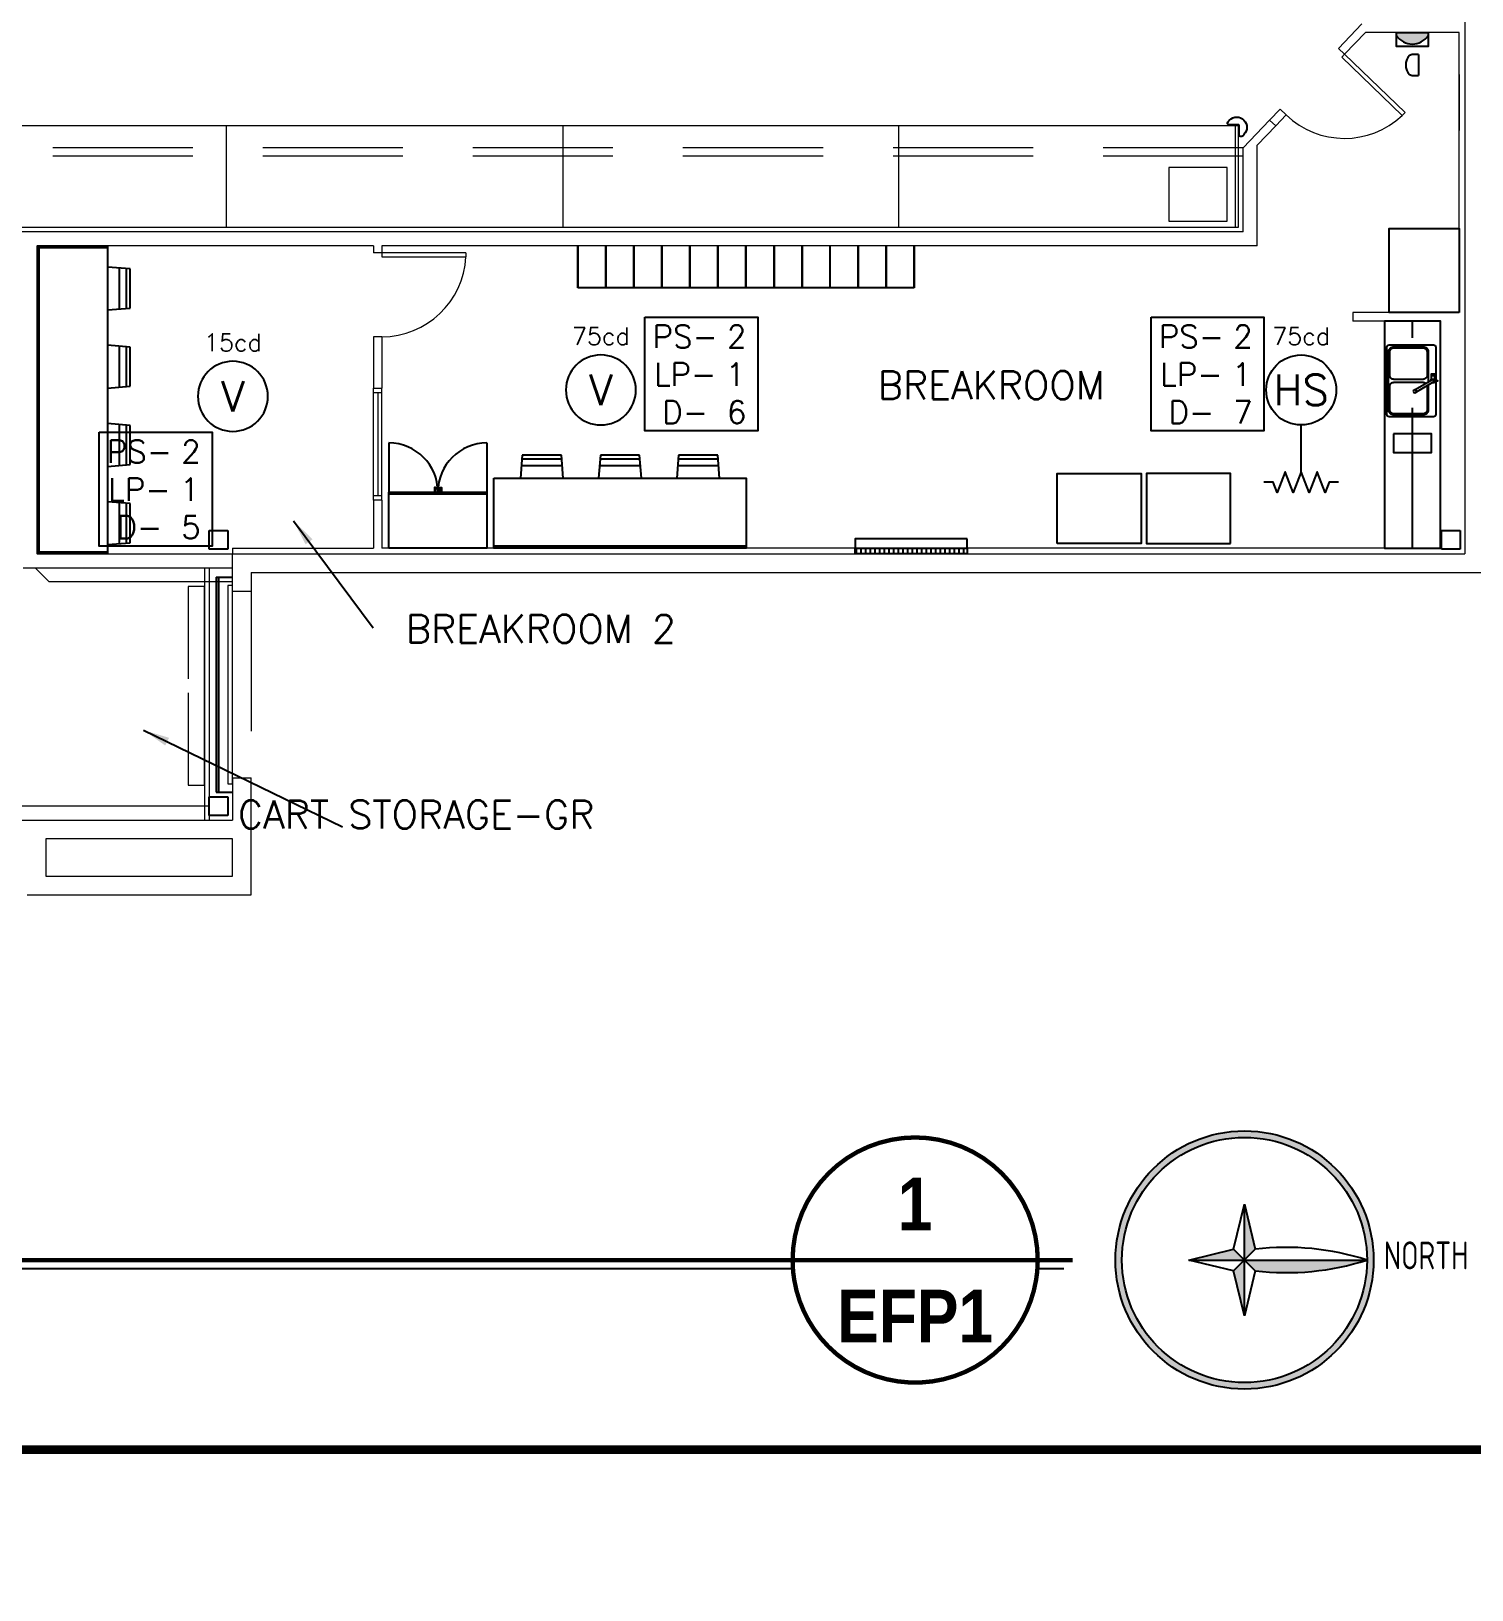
# Model space of a CAD drawing. Header units: inches. Extents: x 0 to 5040, y 0 to 3600.
# Drawn here: x 3946 to 4564, y 0 to 668 of the extents above; entities that cross this region are included whole.
import ezdxf
from ezdxf.enums import TextEntityAlignment as Align

# ---------------------------------------------------------------- set-up
doc = ezdxf.new("R2010")
doc.units = ezdxf.units.IN
doc.header["$LTSCALE"] = 240
doc.header["$MEASUREMENT"] = 0
for name, pattern in [('HIDDEN2', [0.1875, 0.125, -0.0625]), ('XBORDER$0$tb 30x42$0$TB$0$DOT2', [0.125, 0, -0.125]), ('XFLOOR$0$base-fp$0$DASHED', [0.75, 0.5, -0.25]), ('XFLOOR$0$base-fp$0$DASHED2', [0.375, 0.25, -0.125]), ('XFLOOR$0$base-fp$0$DIVIDE2', [0.625, 0.25, -0.125, 0, -0.125, 0, -0.125]), ('XFLOOR$0$base-fp$0$HIDDEN', [0.375, 0.25, -0.125])]:
    doc.linetypes.add(name, pattern=pattern)
doc.layers.get('0').update_dxf_attribs({"linetype": 'CONTINUOUS'})
for name, color, linetype in [('A010-001$0$G-ANNO-SYMB', 3, 'CONTINUOUS'), ('LEADER', 4, 'CONTINUOUS'), ('NOTIFICATION', 6, 'CONTINUOUS'), ('TEXT', 4, 'CONTINUOUS'), ('XBORDER$0$tb 30x42$0$g-anno-symb', 3, 'CONTINUOUS'), ('XFLOOR$0$base-fp$0$A-REFR-GARD', 8, 'CONTINUOUS'), ('XFLOOR$0$base-fp$0$G-ANNO-PATT', 8, 'CONTINUOUS'), ('XFLOOR$0$base-fp$0$S-COLS_EXST', 8, 'CONTINUOUS')]:
    doc.layers.add(name, color=color, linetype=linetype)
for name, color, linetype, lineweight in [('XFLOOR$0$base-fp$0$A-CURB-INTR_EXST', 8, 'CONTINUOUS', 18), ('XFLOOR$0$base-fp$0$A-DOOR-EXTR_EXST', 8, 'CONTINUOUS', 18), ('XFLOOR$0$base-fp$0$A-DOOR-INTR_EXST', 8, 'CONTINUOUS', 18), ('XFLOOR$0$base-fp$0$A-EQPM-INTR', 8, 'CONTINUOUS', 25), ('XFLOOR$0$base-fp$0$A-EQPM-INTR_EXST', 8, 'CONTINUOUS', 18), ('XFLOOR$0$base-fp$0$A-EQPM-INTR_RELO', 8, 'CONTINUOUS', 25), ('XFLOOR$0$base-fp$0$A-EQPM-REFR_EXST', 8, 'CONTINUOUS', 18), ('XFLOOR$0$base-fp$0$A-FLOR-CMIL', 8, 'CONTINUOUS', 25), ('XFLOOR$0$base-fp$0$A-FLOR-PFIX', 8, 'CONTINUOUS', 25), ('XFLOOR$0$base-fp$0$A-GLAZ-INTR_EXST', 8, 'CONTINUOUS', 18), ('XFLOOR$0$base-fp$0$A-SOFF-EXTR_EXST', 8, 'XFLOOR$0$base-fp$0$HIDDEN', 18), ('XFLOOR$0$base-fp$0$A-SOFF-INTR_EXST', 8, 'XFLOOR$0$base-fp$0$HIDDEN', 18), ('XFLOOR$0$base-fp$0$A-WALL-EXTR_EXST', 8, 'CONTINUOUS', 18), ('XFLOOR$0$base-fp$0$A-WALL-INTR_EXST', 8, 'CONTINUOUS', 18), ('XFLOOR$0$base-fp$0$G-ANNO-TEXT', 8, 'CONTINUOUS', 25)]:
    doc.layers.add(name, color=color, linetype=linetype, lineweight=lineweight)
doc.styles.add('A010-001$0$SIMPLEX', font='simplex.shx')
doc.styles.add('ARCHSTYL', font='ARCHSTYL.SHX', dxfattribs={"width": 0.85})
doc.styles.add('HELVBOLD', font='helvbold.shx', dxfattribs={"width": 0.9})
doc.styles.add('NORMAL', font='romans.shx')
doc.styles.add('ROMANS', font='romans.shx', dxfattribs={"width": 0.9})
doc.styles.add('XFLOOR$0$base-fp$0$SIMPLEX', font='simplex.shx')
doc.dimstyles.new('A010-001$0$WDS-DIMSTYLE$7', dxfattribs={"dimscale": 120, "dimtxt": 0.09375, "dimasz": 0.09375, "dimexe": 0.09375, "dimexo": 0.0625, "dimgap": 0.09375, "dimtad": 1, "dimzin": 11, "dimdsep": 46, "dimtxsty": 'A010-001$0$SIMPLEX', "dimcen": 0, "dimdle": 0.09375, "dimclrd": 1, "dimclre": 1, "dimclrt": 256, "dimadec": 0, "dimazin": 0, "dimtfac": 1, "dimtmove": 0, "dimatfit": 3, "dimfxl": 1, "dimtolj": 1, "dimtzin": 2, "dimarcsym": 0})

# ---------------------------------------------------------------- blocks, each defined once
blk = doc.blocks.new('TITLE2')
at = {"layer": 'TEXT', "linetype": 'Continuous', "const_width": 0.0156}
blk.add_lwpolyline([(0.4317, -0.0709, 0.040722), (0.4375, 0, 1), (-0.4375, 0, 0.040722), (-0.4317, -0.0709, 0.156024), (-0.3104, -0.3083, 0.416263), (0.3104, -0.3083, 0.156024)], format="xyb", close=True, dxfattribs=at)
at = {"layer": 'TEXT', "style": 'HELVBOLD', "width": 0.85}
for tag, p in [('DET', (0, 0.2)), ('SHEET', (0, -0.2))]:
    blk.add_attdef(tag, text='', height=0.1875, dxfattribs=at).set_placement(p, align=Align.MIDDLE)
blk = doc.blocks.new('XBORDER')
at = {"layer": 'XBORDER$0$tb 30x42$0$g-anno-symb', "linetype": 'XBORDER$0$tb 30x42$0$TB$0$DOT2'}
blk.add_lwpolyline([(0, 0), (42, 0), (42, 30), (0, 30)], close=True, dxfattribs=at)
at = {"layer": 'XBORDER$0$tb 30x42$0$g-anno-symb', "color": 7, "const_width": 0.0312}
blk.add_lwpolyline([(39.25, 0.5), (39.25, 29.5), (1.25, 29.5), (1.25, 0.5)], close=True, dxfattribs=at)
blk = doc.blocks.new('XFLOOR$0$base-fp$0$TV')
blk.add_lwpolyline([(24, 0), (-24, 0), (-24, -4), (24, -4)], close=True)
blk = doc.blocks.new('XFLOOR$0$base-fp$0$TV-Bracket')
at = {"layer": 'XFLOOR$0$base-fp$0$G-ANNO-PATT'}
h = blk.add_hatch(dxfattribs=at)
h.set_pattern_fill('_USER', color=256, scale=2, angle=90, style=0, pattern_type=0)
h.set_pattern_definition([(90, (-60, 47.1575), (-2, 2e-15), [])])
h.paths.add_polyline_path([(-24, 3.63), (24, 3.63), (24, 1.13), (-24, 1.13)])
at = {"color": 0, "linetype": 'ByBlock', "lineweight": -2}
blk.add_lwpolyline([(24, 1.13), (-24, 1.13), (-24, 3.63), (24, 3.63)], close=True, dxfattribs=at)
blk.add_blockref('XFLOOR$0$base-fp$0$TV', (0, 7.63), dxfattribs=at)
blk = doc.blocks.new('XFLOOR$0$base-fp$0$BR SINK')
at = {"layer": 'XFLOOR$0$base-fp$0$A-FLOR-PFIX'}
for points in [[(-14.38, -21.75), (14.38, -21.75, 0.414214), (15.38, -20.75), (15.38, -1.75, 0.414214), (14.38, -0.75), (-14.38, -0.75, 0.414214), (-15.38, -1.75), (-15.38, -20.75, 0.414214)], [(2.38, -20.5), (12.38, -20.5, 0.414214), (14.12, -18.75), (14.12, -6.25, 0.414214), (12.38, -4.5), (2.38, -4.5, 0.414214), (0.62, -6.25), (0.62, -18.75, 0.414214)]]:
    blk.add_lwpolyline(points, format="xyb", close=True, dxfattribs=at)
for points in [[(-1.73, -4), (-12.38, -4, 0.414214), (-14.62, -6.25), (-14.62, -18.75, 0.414214), (-12.38, -21), (12.38, -21, 0.414214), (14.62, -18.75), (14.62, -6.25, 0.414214), (12.38, -4), (-0.58, -4)], [(-2.02, -4.5), (-12.38, -4.5, 0.414214), (-14.12, -6.25), (-14.12, -18.75, 0.414214), (-12.38, -20.5), (-2.38, -20.5, 0.414214), (-0.62, -18.75), (-0.62, -6.25, 0.202157), (-1.15, -5, 0.202157)], [(-4.67, -9.08), (-0.43, -1.75, -1), (0.43, -2.25), (-3.8, -9.58)]]:
    blk.add_lwpolyline(points, format="xyb", dxfattribs=at)
blk.add_lwpolyline([(0, -1.25), (2.87, -1.25), (2.87, -2.75), (0.14, -2.75)], dxfattribs=at)
for centre, radius in [((2.5, -2), 0.25), ((-4.47, -9.74), 0.688)]:
    blk.add_circle(centre, radius, dxfattribs=at)
for radius, start, end in [(0.938, 53.1301, 207.76905), (0.75, 281.81031, 198.18969), (0.938, 272.23095, 306.8699)]:
    blk.add_arc((0, -2), radius, start, end, dxfattribs=at)
blk.add_point((0, 0), dxfattribs=at)
blk = doc.blocks.new('XFLOOR$0$base-fp$0$Coffee maker')
blk.add_lwpolyline([(0, 0), (8, 0), (8, 16.2), (0, 16.2)], close=True)
blk = doc.blocks.new('XFLOOR$0$base-fp$0$A-REFR-CRNRP-P')
at = {"flags": 128}
blk.add_lwpolyline([(-0.03, 0.32, -0.442813), (0.32, 0), (0.32, -4.13, 0.391783), (0.79, -4.63), (0.99, -4.65, 0.227539), (1.96, -4.31), (2.4, -3.87), (2.41, -3.85), (2.41, -3.84), (2.4, -3.82), (2.37, -3.79, 0.996884), (-3.79, 2.36), (-3.82, 2.4), (-3.84, 2.41), (-3.85, 2.41), (-3.87, 2.4), (-4.31, 1.96, 0.227539), (-4.65, 0.99), (-4.63, 0.78, 0.391783), (-4.13, 0.32), (0.07, 0.32)], format="xyb", dxfattribs=at)
blk = doc.blocks.new('XFLOOR$0$base-fp$0$FLYTRAP-B')
blk.add_hatch(color=256).paths.add_polyline_path([(13.61, 1.37), (13.61, 0), (0, 0), (0, 1.37, -0.53108)])
blk.add_lwpolyline([(13.61, 0), (0, 0), (0, 6.09), (13.61, 6.09)], close=True)
blk.add_arc((6.81, -3.23), 8.21, 34.05627, 145.94373)
blk = doc.blocks.new('XFLOOR')
at = {"layer": 'XFLOOR$0$base-fp$0$A-CURB-INTR_EXST', "color": 8}
for p, q in [((2290.54, 370.21), (2284.54, 376.21)), ((2369.02, 370.21), (2290.54, 370.21)), ((2359.02, 274.21), (2199.52, 274.21))]:
    blk.add_line(p, q, dxfattribs=at)
at = {"layer": 'XFLOOR$0$base-fp$0$A-DOOR-EXTR_EXST', "color": 8}
for p, q in [((2367.02, 368.65), (2367.02, 283.64)), ((2369.02, 368.65), (2367.02, 368.65)), ((2369.02, 283.64), (2369.02, 368.65)), ((2367.02, 283.64), (2369.02, 283.64))]:
    blk.add_line(p, q, dxfattribs=at)
at = {"layer": 'XFLOOR$0$base-fp$0$A-DOOR-INTR_EXST', "color": 8}
for p, q in [((2845.4, 596.2), (2844.19, 594.94)), ((2870.14, 570.05), (2844.19, 594.94)), ((2871.38, 571.28), (2845.4, 596.2)), ((2870.14, 570.05), (2871.38, 571.28)), ((2433.05, 511.21), (2433.05, 509.46)), ((2469.01, 511.21), (2433.05, 511.21)), ((2433.05, 509.46), (2469.01, 509.46)), ((2469.01, 511.21), (2469.01, 509.46))]:
    blk.add_line(p, q, dxfattribs=at)
for centre, radius, start, end in [((2845.4, 596.2), 36, 226.19361, 313.40976), ((2433.04, 511.22), 36.01, 270.01788, 357.19646)]:
    blk.add_arc(centre, radius, start, end, dxfattribs=at)
at = {"layer": 'XFLOOR$0$base-fp$0$A-EQPM-INTR', "color": 8}
for p, q in [((2325.18, 504.26), (2315.43, 505.05)), ((2320.69, 487.14), (2320.69, 504.62)), ((2323.56, 487.37), (2323.56, 504.39)), ((2325.18, 487.5), (2325.18, 504.26)), ((2315.43, 486.71), (2325.18, 487.5)), ((2325.18, 470.76), (2315.43, 471.55)), ((2320.69, 453.64), (2320.69, 471.12)), ((2323.56, 453.87), (2323.56, 470.89)), ((2325.18, 454), (2325.18, 470.76)), ((2315.43, 453.21), (2325.18, 454)), ((2325.18, 437.26), (2315.43, 438.05)), ((2320.69, 420.14), (2320.69, 437.62)), ((2323.56, 420.37), (2323.56, 437.39)), ((2325.18, 420.5), (2325.18, 437.26)), ((2493.15, 424.46), (2492.37, 414.71)), ((2510.05, 422.85), (2493.02, 422.85)), ((2509.91, 424.46), (2493.15, 424.46)), ((2510.7, 414.71), (2509.91, 424.46)), ((2526.65, 424.46), (2525.87, 414.71)), ((2543.55, 422.85), (2526.52, 422.85)), ((2543.41, 424.46), (2526.65, 424.46)), ((2544.2, 414.71), (2543.41, 424.46)), ((2560.15, 424.46), (2559.37, 414.71)), ((2577.05, 422.85), (2560.02, 422.85)), ((2576.91, 424.46), (2560.15, 424.46)), ((2577.7, 414.71), (2576.91, 424.46)), ((2315.43, 419.71), (2325.18, 420.5)), ((2510.28, 419.98), (2492.79, 419.98)), ((2543.78, 419.98), (2526.29, 419.98)), ((2577.28, 419.98), (2559.79, 419.98)), ((2325.18, 403.76), (2315.43, 404.55)), ((2320.69, 386.64), (2320.69, 404.12)), ((2323.56, 386.87), (2323.56, 403.89)), ((2325.18, 387), (2325.18, 403.76)), ((2315.43, 386.21), (2325.18, 387)), ((2362.02, 372.21), (2362.02, 280.21)), ((2362.02, 372.21), (2369.02, 372.21)), ((2363.02, 372.21), (2363.02, 280.21)), ((2362.02, 280.21), (2369.02, 280.21))]:
    blk.add_line(p, q, dxfattribs=at)
at = {"layer": 'XFLOOR$0$base-fp$0$A-EQPM-INTR_EXST', "color": 8}
for p, q in [((2894.52, 587.5), (2894.52, 575.5)), ((2894.52, 575.5), (2894.52, 563.5)), ((2861.02, 485.59), (2849.02, 485.59)), ((2873.02, 485.59), (2861.02, 485.59)), ((2357.02, 376.21), (2357.02, 268.21)), ((2359.02, 376.21), (2359.02, 268.21))]:
    blk.add_line(p, q, dxfattribs=at)
blk.add_lwpolyline([(2350.02, 322.71), (2350.02, 283.2), (2357.02, 283.2), (2357.02, 368.21), (2350.02, 368.21), (2350.02, 328.71)], dxfattribs=at)
at = {"layer": 'XFLOOR$0$base-fp$0$A-EQPM-INTR_RELO', "color": 8}
for p, q in [((2517.01, 514.21), (2517.01, 496.21)), ((2517.01, 496.21), (2517.01, 514.21)), ((2529.01, 496.21), (2529.01, 514.21)), ((2529.01, 514.21), (2529.01, 496.21)), ((2529.01, 496.21), (2529.01, 514.21)), ((2541.01, 496.21), (2541.01, 514.21)), ((2541.01, 514.21), (2541.01, 496.21)), ((2541.01, 496.21), (2541.01, 514.21)), ((2553.01, 496.21), (2553.01, 514.21)), ((2553.01, 514.21), (2553.01, 496.21)), ((2553.01, 496.21), (2553.01, 514.21)), ((2565.01, 514.21), (2565.01, 496.21)), ((2565.01, 496.21), (2565.01, 514.21)), ((2577.01, 514.21), (2577.01, 496.21)), ((2577.01, 496.21), (2577.01, 514.21)), ((2589.01, 514.21), (2589.01, 496.21)), ((2589.01, 496.21), (2589.01, 514.21)), ((2601.01, 496.21), (2601.01, 514.21)), ((2601.01, 514.21), (2601.01, 496.21)), ((2613.01, 514.21), (2613.01, 496.21)), ((2613.01, 496.21), (2613.01, 514.21)), ((2625.01, 496.21), (2625.01, 514.21)), ((2625.01, 496.21), (2625.01, 514.21)), ((2637.01, 496.21), (2637.01, 514.21)), ((2637.01, 514.21), (2637.01, 496.21)), ((2637.01, 496.21), (2637.01, 514.21)), ((2649.01, 496.21), (2649.01, 514.21)), ((2649.01, 514.21), (2649.01, 496.21)), ((2649.01, 496.21), (2649.01, 514.21)), ((2661.01, 496.21), (2661.01, 514.21)), ((2661.01, 514.21), (2661.01, 496.21)), ((2661.01, 496.21), (2661.01, 514.21)), ((2529.01, 496.21), (2517.01, 496.21)), ((2541.01, 496.21), (2529.01, 496.21)), ((2553.01, 496.21), (2541.01, 496.21)), ((2565.01, 496.21), (2553.01, 496.21)), ((2577.01, 496.21), (2565.01, 496.21)), ((2589.01, 496.21), (2577.01, 496.21)), ((2601.01, 496.21), (2589.01, 496.21)), ((2613.01, 496.21), (2601.01, 496.21)), ((2625.01, 496.21), (2613.01, 496.21)), ((2637.01, 496.21), (2625.01, 496.21)), ((2649.01, 496.21), (2637.01, 496.21)), ((2661.01, 496.21), (2649.01, 496.21))]:
    blk.add_line(p, q, dxfattribs=at)
for points in [[(2894.52, 485.59), (2864.52, 485.59), (2864.52, 521.59), (2894.52, 521.59)], [(2722.35, 386.7), (2722.35, 416.7), (2758.35, 416.7), (2758.35, 386.7)], [(2796.52, 386.71), (2796.52, 416.71), (2760.52, 416.71), (2760.52, 386.71)]]:
    blk.add_lwpolyline(points, close=True, dxfattribs=at)
at = {"layer": 'XFLOOR$0$base-fp$0$A-EQPM-REFR_EXST', "color": 8}
for p, q in [((2221.02, 565.71), (2800.02, 565.71)), ((2366.52, 522.21), (2366.52, 565.71)), ((2510.52, 565.71), (2510.52, 522.21)), ((2654.52, 522.21), (2654.52, 565.71)), ((2798.52, 565.71), (2798.52, 522.21)), ((2800.02, 522.21), (2800.02, 565.71)), ((2795.12, 547.71), (2770.12, 547.71)), ((2770.12, 547.71), (2770.12, 524.71)), ((2795.12, 524.71), (2795.12, 547.71)), ((2221.02, 522.21), (2800.02, 522.21)), ((2770.12, 524.71), (2795.12, 524.71))]:
    blk.add_line(p, q, dxfattribs=at)
at = {"layer": 'XFLOOR$0$base-fp$0$A-FLOR-CMIL', "color": 8, "linetype": 'XFLOOR$0$base-fp$0$DASHED2'}
blk.add_line((2874.52, 384.71), (2874.52, 481.96), dxfattribs=at)
at = {"layer": 'XFLOOR$0$base-fp$0$A-FLOR-CMIL', "color": 8}
for p, q in [((2436.03, 429.71), (2436.03, 408.71)), ((2478.03, 429.71), (2478.03, 408.71)), ((2457.03, 407.96), (2457.03, 408.71))]:
    blk.add_line(p, q, dxfattribs=at)
for points in [[(2315.43, 514.21), (2315.43, 382.21), (2285.43, 382.21), (2285.43, 514.21)], [(2481.03, 414.71), (2589.03, 414.71), (2589.03, 384.71), (2481.03, 384.71)], [(2478.03, 408.71), (2478.03, 407.96), (2436.03, 407.96), (2436.03, 408.71)], [(2436.03, 384.71), (2436.03, 407.96), (2478.03, 407.96), (2478.03, 384.71)]]:
    blk.add_lwpolyline(points, close=True, dxfattribs=at)
for points in [[(2315.43, 382.96), (2286.18, 382.96), (2286.18, 513.46), (2315.43, 513.46)], [(2589.03, 385.46), (2481.03, 385.46), (2481.03, 385.46), (2481.03, 385.46)]]:
    blk.add_lwpolyline(points, dxfattribs=at)
at = {"layer": 'XFLOOR$0$base-fp$0$A-FLOR-CMIL', "color": 8, "linetype": 'Continuous'}
blk.add_lwpolyline([(2862.52, 481.96), (2862.52, 384.71), (2886.52, 384.71), (2886.52, 481.96)], close=True, dxfattribs=at)
at = {"layer": 'XFLOOR$0$base-fp$0$A-FLOR-CMIL', "color": 8, "flags": 128}
for points in [[(2456.03, 408.71), (2456.03, 410.71), (2455.53, 410.71), (2455.53, 408.71)], [(2458.03, 408.71), (2458.03, 410.71), (2458.53, 410.71), (2458.53, 408.71)]]:
    blk.add_lwpolyline(points, dxfattribs=at)
at = {"layer": 'XFLOOR$0$base-fp$0$A-FLOR-CMIL', "color": 8}
for centre, start, end in [((2436.03, 408.71), 360, 90), ((2478.03, 408.71), 90, 180)]:
    blk.add_arc(centre, 21, start, end, dxfattribs=at)
at = {"layer": 'XFLOOR$0$base-fp$0$A-GLAZ-INTR_EXST', "color": 8}
for p, q in [((2429.43, 405.21), (2429.43, 453.21)), ((2433.05, 451.21), (2429.43, 451.21)), ((2431.24, 451.21), (2431.24, 407.21)), ((2433.05, 405.21), (2433.05, 453.21)), ((2429.43, 407.21), (2433.05, 407.21))]:
    blk.add_line(p, q, dxfattribs=at)
at = {"layer": 'XFLOOR$0$base-fp$0$A-SOFF-EXTR_EXST', "color": 8}
for p, q in [((2369.02, 286.21), (2369.02, 366.21)), ((2377.02, 366.21), (2377.02, 286.21))]:
    blk.add_line(p, q, dxfattribs=at)
at = {"layer": 'XFLOOR$0$base-fp$0$A-SOFF-INTR_EXST', "color": 8}
for p, q in [((2802.02, 556.21), (2219.43, 556.21)), ((2802.02, 552.59), (2219.43, 552.59))]:
    blk.add_line(p, q, dxfattribs=at)
at = {"layer": 'XFLOOR$0$base-fp$0$A-WALL-EXTR_EXST', "color": 8}
for p, q in [((2897.02, 2294.21), (2897.02, 382.21)), ((2369.02, 382.21), (2897.02, 382.21)), ((2369.02, 366.21), (2369.02, 382.21)), ((2377.02, 374.21), (2905.02, 374.21)), ((2377.02, 374.21), (2377.02, 366.21)), ((2369.02, 366.21), (2377.02, 366.21)), ((2369.02, 286.21), (2377.02, 286.21)), ((2369.02, 286.21), (2369.02, 268.21)), ((2377.02, 236.21), (2377.02, 286.21)), ((2188.52, 268.21), (2369.02, 268.21)), ((2369.02, 260.21), (2289.02, 260.21)), ((2289.02, 260.21), (2289.02, 244.21)), ((2369.02, 244.21), (2369.02, 260.21)), ((2289.02, 244.21), (2369.02, 244.21)), ((2281.02, 236.21), (2377.02, 236.21))]:
    blk.add_line(p, q, dxfattribs=at)
at = {"layer": 'XFLOOR$0$base-fp$0$A-WALL-INTR_EXST', "color": 8}
for p, q in [((2852.86, 609.21), (2842.79, 598.71)), ((2854.41, 605.59), (2845.4, 596.2)), ((2894.52, 605.59), (2854.41, 605.59)), ((2894.52, 485.59), (2894.52, 605.59)), ((2845.4, 596.2), (2842.79, 598.72)), ((2813.34, 568.01), (2802.02, 556.21)), ((2817.86, 572.73), (2813.34, 568.01)), ((2813.34, 568.01), (2815.96, 565.5)), ((2815.96, 565.5), (2820.48, 570.22)), ((2820.48, 570.22), (2817.86, 572.73)), ((2815.96, 565.5), (2808.02, 557.23)), ((2802.02, 520.21), (2802.02, 556.21)), ((2808.02, 514.21), (2808.02, 557.23)), ((2802.02, 520.21), (2219.43, 520.21)), ((2429.43, 514.21), (2285.43, 514.21)), ((2285.43, 514.21), (2285.43, 382.21)), ((2429.43, 514.21), (2429.43, 511.21)), ((2808.02, 514.21), (2433.05, 514.21)), ((2433.05, 514.21), (2433.05, 511.21)), ((2433.05, 511.21), (2429.43, 511.21)), ((2894.52, 485.59), (2849.02, 485.59)), ((2849.02, 485.59), (2849.02, 481.96)), ((2886.52, 481.96), (2849.02, 481.96)), ((2886.52, 481.96), (2886.52, 384.71)), ((2429.43, 475.21), (2429.43, 453.21)), ((2433.05, 475.21), (2429.43, 475.21)), ((2433.05, 475.21), (2433.05, 453.21)), ((2429.43, 453.21), (2433.05, 453.21)), ((2429.43, 405.21), (2429.43, 384.71)), ((2433.05, 405.21), (2429.43, 405.21)), ((2433.05, 405.21), (2433.05, 384.71)), ((2285.43, 382.21), (2369.02, 382.21)), ((2369.02, 384.71), (2429.43, 384.71)), ((2369.02, 384.71), (2369.02, 382.21)), ((2886.52, 384.71), (2433.05, 384.71)), ((2279.43, 376.21), (2369.03, 376.21))]:
    blk.add_line(p, q, dxfattribs=at)
at = {"layer": 'XFLOOR$0$base-fp$0$S-COLS_EXST', "color": 8}
for p, q in [((2359.02, 392.21), (2367.02, 392.21)), ((2359.02, 384.21), (2359.02, 392.21)), ((2367.02, 392.21), (2367.02, 384.21)), ((2887.02, 392.21), (2895.02, 392.21)), ((2887.02, 384.21), (2887.02, 392.21)), ((2895.02, 392.21), (2895.02, 384.21)), ((2367.02, 384.21), (2359.02, 384.21)), ((2895.02, 384.21), (2887.02, 384.21)), ((2359.02, 278.21), (2367.02, 278.21)), ((2359.02, 270.21), (2359.02, 278.21)), ((2367.02, 278.21), (2367.02, 270.21)), ((2367.02, 270.21), (2359.02, 270.21))]:
    blk.add_line(p, q, dxfattribs=at)
at = {"layer": 'XFLOOR$0$base-fp$0$A-EQPM-INTR', "color": 8}
ref = blk.add_blockref('XFLOOR$0$base-fp$0$FLYTRAP-B', (2881.27, 605.59), dxfattribs=dict(at, rotation=180))
ref.add_attrib('TYPE', 'D', dxfattribs={"layer": 'XFLOOR$0$base-fp$0$G-ANNO-TEXT', "height": 9, "style": 'XFLOOR$0$base-fp$0$SIMPLEX', "text_generation_flag": 2}).set_placement((2874.63, 591.6), align=Align.MIDDLE_CENTER)
at = {"layer": 'XFLOOR$0$base-fp$0$A-EQPM-INTR', "color": 8, "rotation": 269.9999999999999}
blk.add_blockref('XFLOOR$0$base-fp$0$Coffee maker', (2866.42, 433.57), dxfattribs=at)
at = {"layer": 'XFLOOR$0$base-fp$0$A-EQPM-INTR', "color": 8}
blk.add_blockref('XFLOOR$0$base-fp$0$TV-Bracket', (2659.79, 381.09), dxfattribs=at)
at = {"layer": 'XFLOOR$0$base-fp$0$A-FLOR-PFIX', "color": 8, "linetype": 'XFLOOR$0$base-fp$0$DASHED', "lineweight": 9, "xscale": -1, "rotation": 270.0124999999997}
blk.add_blockref('XFLOOR$0$base-fp$0$BR SINK', (2885.28, 456.35), dxfattribs=at)
at = {"layer": 'XFLOOR$0$base-fp$0$A-REFR-GARD', "color": 8, "linetype": 'XFLOOR$0$base-fp$0$DIVIDE2', "ltscale": 0.5, "xscale": -1, "rotation": 270}
blk.add_blockref('XFLOOR$0$base-fp$0$A-REFR-CRNRP-P', (2799.97, 565.66), dxfattribs=at)
blk = doc.blocks.new('SCR')
at = {"layer": 'NOTIFICATION'}
blk.add_circle((0, 0), 0.125, dxfattribs=at)
at = {"layer": 'NOTIFICATION', "color": 2, "style": 'ROMANS'}
blk.add_text('V', height=0.1094, dxfattribs=at).set_placement((0, 0), align=Align.MIDDLE)
blk.add_attdef('115CD', text='', height=0.0625, dxfattribs=at).set_placement((0, 0.1609), align=Align.CENTER)
blk = doc.blocks.new('PC2R')
at = {"layer": 'NOTIFICATION'}
blk.add_circle((0, 0), 0.125, dxfattribs=at)
at = {"layer": 'NOTIFICATION', "color": 2, "style": 'ROMANS'}
blk.add_text('HS', height=0.10938, dxfattribs=at).set_placement((0, 0), align=Align.MIDDLE)
blk.add_attdef('115CD', text='', height=0.0625, dxfattribs=at).set_placement((0, 0.1609), align=Align.CENTER)
blk = doc.blocks.new('A$C5E320BCF')
at = {"layer": 'NOTIFICATION'}
blk.add_lwpolyline([(0, 0.4062), (0.4024, 0.4062), (0.4024, 0), (0, 0)], close=True, dxfattribs=at)
at = {"layer": 'NOTIFICATION', "color": 2, "insert": (0.1437, 0.2022), "char_height": 0.08097, "width": 0.676855, "attachment_point": 5, "style": 'NORMAL'}
blk.add_mtext('PS-\\PLP-\\PD-', dxfattribs=at)
at = {"layer": 'NOTIFICATION', "color": 2, "style": 'NORMAL', "flags": 4}
for tag, p in [('PS', (0.2955, 0.3371)), ('LP', (0.2955, 0.2022)), ('D', (0.2955, 0.0672))]:
    blk.add_attdef(tag, text='', height=0.081, dxfattribs=at).set_placement(p, align=Align.MIDDLE_LEFT)
blk = doc.blocks.new('A$C37132997')
at = {"layer": 'NOTIFICATION', "color": 3, "linetype": 'HIDDEN2'}
blk.add_line((0.284, 0), (0.1171, 0), dxfattribs=at)
at = {"layer": 'NOTIFICATION', "color": 3}
blk.add_lwpolyline([(0.3211, 0.1336), (0.3211, 0.0996), (0.3583, 0.0854), (0.284, 0.0569), (0.3583, 0.0285), (0.284, 0), (0.3583, -0.0285), (0.284, -0.0569), (0.3583, -0.0854), (0.3211, -0.0996), (0.3211, -0.1336)], dxfattribs=at)

msp = doc.modelspace()

# ---------------------------------------------------------------- hatches: boundary and pattern name
at = {"layer": 'LEADER'}
h = msp.add_hatch(color=256, dxfattribs=at)
h.dxf.hatch_style = 1
h.paths.add_polyline_path([(4521.55, 141.27, 1), (4410.96, 141.27, 1)])
h.paths.add_polyline_path([(4413.75, 141.27, -1), (4518.75, 141.27, -1)], flags=16)
h.paths.add_polyline_path([(4466.25, 117.39), (4461.61, 136.63), (4442.38, 141.27), (4461.61, 145.91), (4466.25, 165.14), (4470.89, 145.91, -0.106832), (4518.75, 141.27, -0.106832), (4470.89, 136.63)], flags=0)
h = msp.add_hatch(color=256, dxfattribs=at)
h.dxf.hatch_style = 1
h.paths.add_polyline_path([(4518.75, 141.27), (4466.25, 141.27), (4470.89, 136.63, 0.106832)])
h.paths.add_polyline_path([(4466.25, 165.14), (4466.25, 141.27), (4470.89, 145.91)])
h.paths.add_polyline_path([(4461.61, 145.91), (4442.38, 141.27), (4466.25, 141.27)])
h.paths.add_polyline_path([(4466.25, 141.27), (4461.61, 136.63), (4466.25, 117.39)])

# ---------------------------------------------------------------- linework, layer by layer
at = {"layer": 'TEXT', "linetype": 'Continuous'}
for p, q in [((4461.61, 145.91), (4466.25, 165.14)), ((4466.25, 141.27), (4466.25, 165.14)), ((4466.25, 165.14), (4470.89, 145.91)), ((4442.38, 141.27), (4461.61, 145.91)), ((4442.38, 141.27), (4466.25, 141.27)), ((4461.61, 136.63), (4442.38, 141.27)), ((4470.89, 136.63), (4461.61, 145.91)), ((4461.61, 136.63), (4470.89, 145.91)), ((4466.25, 141.27), (4518.75, 141.27)), ((4466.25, 117.39), (4466.25, 141.27)), ((4273.12, 137.52), (1392.7, 137.52)), ((4388.92, 137.52), (4377.22, 137.52)), ((4466.25, 117.39), (4461.61, 136.63)), ((4470.89, 136.63), (4466.25, 117.39))]:
    msp.add_line(p, q, dxfattribs=at)
at = {"layer": 'TEXT', "linetype": 'Continuous', "const_width": 1.88}
msp.add_lwpolyline([(4392.67, 141.27), (1388.95, 141.27)], dxfattribs=at)
at = {"layer": 'TEXT', "linetype": 'Continuous'}
for radius in [55.3, 52.5]:
    msp.add_circle((4466.25, 141.27), radius, dxfattribs=at)
for centre, start, end in [((4484.09, 32.87), 72.26617, 96.65784), ((4484.09, 249.67), 263.34216, 287.73383)]:
    msp.add_arc(centre, 113.81, start, end, dxfattribs=at)

# ---------------------------------------------------------------- block references
at = {"xscale": 120, "yscale": 120, "zscale": 120}
msp.add_blockref('TITLE2', (4325.17, 141.27), dxfattribs=at).add_auto_attribs({'DET': '1', 'SHEET': 'EFP1'})
at = {"layer": 'LEADER', "xscale": 120, "yscale": 120, "zscale": 120}
msp.add_blockref('XBORDER', (0, 0), dxfattribs=at)
at = {"layer": 'LEADER'}
msp.add_blockref('XFLOOR', (1663.69, 61.54), dxfattribs=at)
at = {"layer": 'NOTIFICATION'}
ref = msp.add_blockref('A$C5E320BCF', (4209.43, 496.4), dxfattribs=dict(at, xscale=120, yscale=120, zscale=120))
ref.add_attrib('PS', '2', dxfattribs={"color": 2, "height": 9.72, "style": 'NORMAL', "flags": 4}).set_placement((4244.53, 536.85), align=Align.MIDDLE_LEFT)
ref.add_attrib('LP', '1', dxfattribs={"color": 2, "height": 9.72, "style": 'NORMAL', "flags": 4}).set_placement((4244.05, 520.66), align=Align.MIDDLE_LEFT)
ref.add_attrib('D', '6', dxfattribs={"color": 2, "height": 9.72, "style": 'NORMAL', "flags": 4}).set_placement((4244.53, 504.46), align=Align.MIDDLE_LEFT)
ref = msp.add_blockref('A$C5E320BCF', (4426.31, 496.4), dxfattribs=dict(at, xscale=120, yscale=120, zscale=120))
ref.add_attrib('PS', '2', dxfattribs={"color": 2, "height": 9.72, "style": 'NORMAL', "flags": 4}).set_placement((4461.41, 536.85), align=Align.MIDDLE_LEFT)
ref.add_attrib('LP', '1', dxfattribs={"color": 2, "height": 9.72, "style": 'NORMAL', "flags": 4}).set_placement((4460.93, 520.66), align=Align.MIDDLE_LEFT)
ref.add_attrib('D', '7', dxfattribs={"color": 2, "height": 9.72, "style": 'NORMAL', "flags": 4}).set_placement((4461.41, 504.46), align=Align.MIDDLE_LEFT)
ref = msp.add_blockref('SCR', (4032.89, 511.24), dxfattribs=dict(at, xscale=-120, yscale=120, zscale=120))
ref.add_attrib('115CD', '15cd', dxfattribs={"color": 2, "height": 7.5, "style": 'ROMANS'}).set_placement((4032.89, 530.55), align=Align.CENTER)
ref = msp.add_blockref('SCR', (4190.53, 513.96), dxfattribs=dict(at, xscale=-120, yscale=120, zscale=120))
ref.add_attrib('115CD', '75cd', dxfattribs={"color": 2, "height": 7.5, "style": 'ROMANS'}).set_placement((4190.53, 533.28), align=Align.CENTER)
at = {"layer": 'NOTIFICATION', "xscale": 120, "yscale": 120, "zscale": 120}
msp.add_blockref('PC2R', (4490.53, 513.96), dxfattribs=at).add_auto_attribs({'115CD': '75cd'})
at = {"layer": 'NOTIFICATION'}
ref = msp.add_blockref('A$C5E320BCF', (3975.66, 447.11), dxfattribs=dict(at, xscale=120, yscale=120, zscale=120))
ref.add_attrib('PS', '2', dxfattribs={"color": 2, "height": 9.72, "style": 'NORMAL', "flags": 4}).set_placement((4010.76, 487.56), align=Align.MIDDLE_LEFT)
ref.add_attrib('LP', '1', dxfattribs={"color": 2, "height": 9.72, "style": 'NORMAL', "flags": 4}).set_placement((4010.28, 471.37), align=Align.MIDDLE_LEFT)
ref.add_attrib('D', '5', dxfattribs={"color": 2, "height": 9.72, "style": 'NORMAL', "flags": 4}).set_placement((4010.76, 455.17), align=Align.MIDDLE_LEFT)
at = {"layer": 'NOTIFICATION', "xscale": 120, "yscale": 120, "zscale": 120, "rotation": 269.9999999999999}
msp.add_blockref('A$C37132997', (4490.53, 513.02), dxfattribs=at)

# ---------------------------------------------------------------- texts
at = {"layer": 'A010-001$0$G-ANNO-SYMB', "char_height": 12, "width": 148.9404, "attachment_point": 2, "style": 'A010-001$0$SIMPLEX'}
for s, insert in [('BREAKROOM', (4357.72, 522.04)), ('BREAKROOM 2', (4164.81, 417.67)), ('CART STORAGE-GR', (4111.4, 338.11))]:
    msp.add_mtext(s, dxfattribs=dict(at, insert=insert))
at = {"layer": 'TEXT', "linetype": 'Continuous', "style": 'ARCHSTYL', "width": 0.85}
msp.add_text('NORTH', height=11.937, dxfattribs=at).set_placement((4525.94, 137.29))

# ---------------------------------------------------------------- leaders
at = {"layer": 'A010-001$0$G-ANNO-SYMB'}
for points in [[(4058.83, 457.95), (4092.97, 412.01)], [(3994.62, 368.23), (4079.91, 326.79)]]:
    msp.add_leader(points, dimstyle='A010-001$0$WDS-DIMSTYLE$7', override={"dimgap": 0.09375, "dimtad": 0}, dxfattribs=at)

doc.saveas('drawing.dxf')
